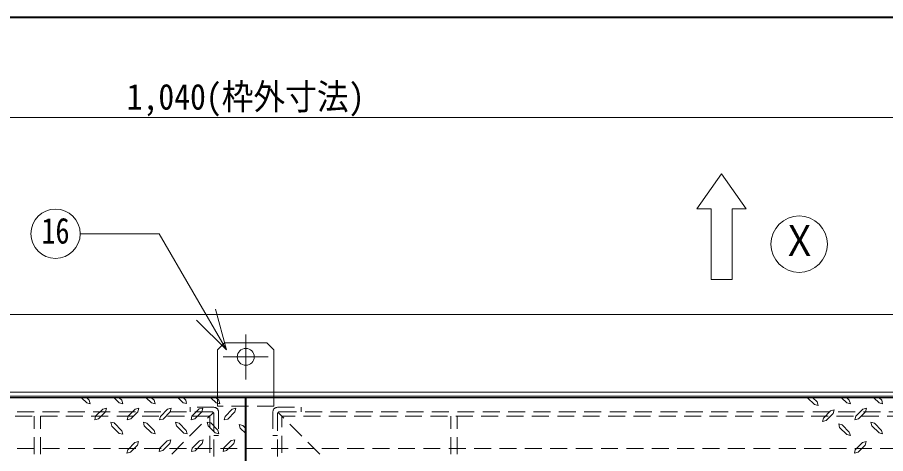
# Model space of a CAD drawing. Units: millimetres at full size, sheet at 1:10; details may follow other scales. Extents: x -2126 to 1924, y -1326 to 1484.
# Drawn here: x -1428 to -812, y 1174 to 1484 of the extents above; entities that cross this region are included whole.
import ezdxf
from ezdxf.enums import TextEntityAlignment as Align

# ---------------------------------------------------------------- set-up
doc = ezdxf.new("R2010")
doc.units = ezdxf.units.MM
doc.header["$LTSCALE"] = 10
doc.linetypes.add('CHAIN1', pattern=[8, 5, -1, 1, -1])
doc.linetypes.add('DASHED1', pattern=[1.8, 1.2, -0.6])
doc.layers.add('0-0_ﾚｲﾔ1', color=4, linetype='Continuous', lineweight=9)
doc.styles.add('ＭＳ ゴシック', font='')
doc.styles.get('ＭＳ ゴシック').set_extended_font_data('MS Gothic')

msp = doc.modelspace()

# ---------------------------------------------------------------- linework, layer by layer
at = {"layer": '0-0_ﾚｲﾔ1', "color": 1, "lineweight": 40}
for p, q in [((1923.78, 1484.05), (-2126.22, 1484.05)), ((-1266.22, 923.05), (-1266.22, 1214.05))]:
    msp.add_line(p, q, dxfattribs=at)
at = {"layer": '0-0_ﾚｲﾔ1'}
for p, q in [((-746.22, 1413.05), (-1786.22, 1413.05)), ((-1281.22, 1253.05), (-1286.22, 1248.05)), ((-1281.22, 1253.05), (-1251.22, 1253.05)), ((-1246.22, 1248.05), (-1251.22, 1253.05)), ((-1286.22, 1248.05), (-1286.22, 1218.05)), ((-1246.22, 1248.05), (-1246.22, 1218.05)), ((-1382.61, 1214.05), (-1379, 1210.43)), ((-1378.92, 1214.05), (-1377.15, 1212.28)), ((-1359.63, 1214.05), (-1356.01, 1210.43)), ((-1355.93, 1214.05), (-1354.17, 1212.28)), ((-1336.73, 1214.05), (-1333.11, 1210.43)), ((-1332.95, 1214.05), (-1331.18, 1212.28)), ((-1314.09, 1214.05), (-1310.69, 1210.51)), ((-1310.45, 1214.05), (-1308.76, 1212.36)), ((-1290.85, 1214.05), (-1287.23, 1210.43)), ((-1287.15, 1214.05), (-1285.38, 1212.28)), ((-867.77, 1214.05), (-862.92, 1209.3)), ((-843.63, 1214.05), (-840.01, 1210.43)), ((-839.93, 1214.05), (-838.17, 1212.28)), ((-820.73, 1214.05), (-817.11, 1210.43)), ((-816.95, 1214.05), (-815.18, 1212.28)), ((-1376.43, 1209.79), (-1379, 1210.43)), ((-1377.15, 1212.28), (-1376.43, 1209.79)), ((-1353.44, 1209.79), (-1356.01, 1210.43)), ((-1354.17, 1212.28), (-1353.44, 1209.79)), ((-1330.54, 1209.71), (-1333.11, 1210.43)), ((-1331.18, 1212.28), (-1330.54, 1209.71)), ((-1308.12, 1209.87), (-1310.69, 1210.51)), ((-1308.76, 1212.36), (-1308.12, 1209.87)), ((-1284.66, 1209.71), (-1287.23, 1210.43)), ((-1285.38, 1212.28), (-1284.66, 1209.71)), ((-837.44, 1209.79), (-840.01, 1210.43)), ((-838.17, 1212.28), (-837.44, 1209.79)), ((-814.54, 1209.71), (-817.11, 1210.43)), ((-815.18, 1212.28), (-814.54, 1209.71)), ((-1372.65, 1200.87), (-1373.29, 1198.38)), ((-1370.72, 1199.02), (-1365.66, 1204.08)), ((-1349.67, 1200.87), (-1350.31, 1198.38)), ((-1347.74, 1199.02), (-1342.68, 1204.08)), ((-1326.76, 1200.79), (-1327.41, 1198.3)), ((-1324.84, 1198.94), (-1319.77, 1204)), ((-1304.35, 1200.95), (-1304.99, 1198.46)), ((-1302.42, 1199.1), (-1297.35, 1204.16)), ((-1280.88, 1200.79), (-1281.52, 1198.3)), ((-1278.95, 1198.94), (-1273.89, 1204)), ((-854.64, 1197.81), (-849.58, 1202.88)), ((-833.67, 1200.87), (-834.31, 1198.38)), ((-831.74, 1199.02), (-826.68, 1204.08)), ((-1370.72, 1199.02), (-1373.29, 1198.38)), ((-1359.59, 1196.12), (-1361.8, 1196.69)), ((-1361.09, 1193.83), (-1361.8, 1196.69)), ((-1359.59, 1196.12), (-1354.17, 1190.61)), ((-1359.23, 1195.75), (-1359.47, 1195.81)), ((-1347.74, 1199.02), (-1350.31, 1198.38)), ((-1338.18, 1194.12), (-1338.82, 1196.69)), ((-1336.33, 1196.05), (-1338.82, 1196.69)), ((-1336.33, 1196.05), (-1331.26, 1190.9)), ((-1324.84, 1198.94), (-1327.41, 1198.3)), ((-1315.27, 1194.04), (-1315.92, 1196.61)), ((-1313.43, 1195.97), (-1315.92, 1196.61)), ((-1313.43, 1195.97), (-1308.36, 1190.82)), ((-1302.42, 1199.1), (-1304.99, 1198.46)), ((-1292.85, 1194.2), (-1293.5, 1196.77)), ((-1291.01, 1196.13), (-1293.5, 1196.77)), ((-1291.01, 1196.13), (-1285.94, 1190.98)), ((-1278.95, 1198.94), (-1281.52, 1198.3)), ((-1268.26, 1194.44), (-1270.84, 1195.08)), ((-1270.11, 1192.51), (-1270.84, 1195.08)), ((-856.57, 1199.66), (-857.21, 1197.17)), ((-854.64, 1197.81), (-857.21, 1197.17)), ((-845.08, 1192.91), (-845.72, 1195.48)), ((-843.23, 1194.84), (-845.72, 1195.48)), ((-843.23, 1194.84), (-838.17, 1189.7)), ((-831.74, 1199.02), (-834.31, 1198.38)), ((-822.18, 1194.12), (-822.82, 1196.69)), ((-820.33, 1196.05), (-822.82, 1196.69)), ((-820.33, 1196.05), (-815.26, 1190.9)), ((-1361.09, 1193.83), (-1356.01, 1188.76)), ((-1353.44, 1188.12), (-1356.01, 1188.76)), ((-1354.17, 1190.61), (-1353.44, 1188.12)), ((-1338.18, 1194.12), (-1333.11, 1189.05)), ((-1330.54, 1188.41), (-1333.11, 1189.05)), ((-1331.26, 1190.9), (-1330.54, 1188.41)), ((-1315.27, 1194.04), (-1310.21, 1188.97)), ((-1307.64, 1188.33), (-1310.21, 1188.97)), ((-1308.36, 1190.82), (-1307.64, 1188.33)), ((-1292.85, 1194.2), (-1287.79, 1189.14)), ((-1285.22, 1188.49), (-1287.79, 1189.14)), ((-1285.94, 1190.98), (-1285.22, 1188.49)), ((-1270.11, 1192.51), (-1266.22, 1188.61)), ((-1268.26, 1194.44), (-1266.22, 1192.1)), ((-845.08, 1192.91), (-840.01, 1187.85)), ((-838.17, 1189.7), (-837.44, 1187.21)), ((-822.18, 1194.12), (-817.11, 1189.05)), ((-814.54, 1188.41), (-817.11, 1189.05)), ((-815.26, 1190.9), (-814.54, 1188.41)), ((-837.44, 1187.21), (-840.01, 1187.85)), ((-1349.91, 1177.16), (-1350.55, 1174.67)), ((-1347.98, 1175.31), (-1342.92, 1180.38)), ((-1327.01, 1178.37), (-1327.65, 1175.88)), ((-1325.08, 1176.52), (-1327.65, 1175.88)), ((-1325.08, 1176.52), (-1320.01, 1181.58)), ((-1304.1, 1178.29), (-1304.75, 1175.8)), ((-1302.18, 1176.44), (-1304.75, 1175.8)), ((-1302.18, 1176.44), (-1297.11, 1181.5)), ((-1281.68, 1178.45), (-1282.33, 1175.96)), ((-1279.76, 1176.6), (-1282.33, 1175.96)), ((-1279.76, 1176.6), (-1274.69, 1181.66)), ((-833.91, 1177.16), (-834.55, 1174.67)), ((-831.98, 1175.31), (-826.92, 1180.38)), ((-1347.98, 1175.31), (-1350.55, 1174.67)), ((-831.98, 1175.31), (-834.55, 1174.67))]:
    msp.add_line(p, q, dxfattribs=at)
at = {"layer": '0-0_ﾚｲﾔ1', "color": 7, "lineweight": 18}
for p, q in [((-928.72, 1373.05), (-946.22, 1348.05)), ((-928.72, 1373.05), (-911.22, 1348.05)), ((-921.22, 1298.05), (-921.22, 1348.05)), ((-911.22, 1348.05), (-921.22, 1348.05)), ((-1327.53, 1330.46), (-1383.6, 1330.46)), ((-1279.92, 1247.99), (-1327.53, 1330.46)), ((-921.22, 1298.05), (-936.22, 1298.05)), ((-1279.92, 1247.99), (-1287.68, 1276.97)), ((-1279.92, 1247.99), (-1301.13, 1269.2)), ((-746.22, 1218.05), (-1786.22, 1218.05)), ((-749.22, 1215.05), (-1783.22, 1215.05))]:
    msp.add_line(p, q, dxfattribs=at)
at = {"layer": '0-0_ﾚｲﾔ1', "linetype": 'CHAIN1'}
for p, q in [((-1266.22, 1259.05), (-1266.22, 1227.05)), ((-1282.22, 1243.05), (-1250.22, 1243.05))]:
    msp.add_line(p, q, dxfattribs=at)
at = {"layer": '0-0_ﾚｲﾔ1', "color": 5, "lineweight": 25}
msp.add_line((-750.22, 1214.05), (-1782.22, 1214.05), dxfattribs=at)
at = {"layer": '0-0_ﾚｲﾔ1', "linetype": 'DASHED1'}
for p, q in [((-1286.22, 1218.05), (-1286.22, 1208.05)), ((-1246.22, 1218.05), (-1246.22, 1208.05)), ((-1305.52, 1207.25), (-1305.52, 1204.05)), ((-1288.72, 1207.25), (-1305.52, 1207.25)), ((-1246.22, 1208.05), (-1286.22, 1208.05)), ((-1243.72, 1207.25), (-1226.92, 1207.25)), ((-1226.92, 1207.25), (-1226.92, 1204.05)), ((-1291.72, 1201.05), (-1769.22, 1201.05)), ((-1416.22, 1174.05), (-1416.22, 1201.05)), ((-1411.72, 1174.05), (-1411.72, 1201.05)), ((-1291.72, 923.05), (-1291.72, 1201.05)), ((-1285.52, 1204.05), (-1285.52, 1187.25)), ((-1246.92, 1204.05), (-1246.92, 1187.25)), ((-763.22, 1201.05), (-1240.72, 1201.05)), ((-1240.72, 923.05), (-1240.72, 1201.05)), ((-1120.72, 1174.05), (-1120.72, 1201.05)), ((-1116.22, 1174.05), (-1116.22, 1201.05)), ((-1288.72, 1187.25), (-1285.52, 1187.25)), ((-1243.72, 1187.25), (-1246.92, 1187.25)), ((-786.22, 1178.05), (-1746.22, 1178.05))]:
    msp.add_line(p, q, dxfattribs=at)
at = {"layer": '0-0_ﾚｲﾔ1', "color": 7, "linetype": 'DASHED1', "lineweight": 18}
for p, q in [((-1290.32, 1204.05), (-1770.62, 1204.05)), ((-1318.72, 1174.05), (-1289.18, 1203.58)), ((-1288.72, 1202.45), (-1288.72, 923.05)), ((-1243.72, 1202.45), (-1243.72, 923.05)), ((-1213.72, 1174.05), (-1243.25, 1203.58)), ((-1242.12, 1204.05), (-761.82, 1204.05))]:
    msp.add_line(p, q, dxfattribs=at)
at = {"layer": '0-0_ﾚｲﾔ1', "color": 7, "lineweight": 18}
msp.add_lwpolyline([(-936.22, 1298.05), (-936.22, 1348.05), (-946.22, 1348.05)], dxfattribs=at)
at = {"layer": '0-0_ﾚｲﾔ1'}
for points in [[(-691.22, 1223.05), (-741.22, 1273.05), (-1791.22, 1273.05)], [(-863.96, 1214.05), (-861.07, 1211.15), (-860.35, 1208.58), (-862.92, 1209.3)], [(-1372.65, 1200.87), (-1367.51, 1206.01), (-1365.01, 1206.65), (-1365.66, 1204.08)], [(-1349.67, 1200.87), (-1344.52, 1206.01), (-1342.03, 1206.65), (-1342.68, 1204.08)], [(-1326.76, 1200.79), (-1321.62, 1205.93), (-1319.13, 1206.57), (-1319.77, 1204)], [(-1304.35, 1200.95), (-1299.2, 1206.09), (-1296.71, 1206.73), (-1297.35, 1204.16)], [(-1280.88, 1200.79), (-1275.74, 1205.93), (-1273.25, 1206.57), (-1273.89, 1204)], [(-856.57, 1199.66), (-851.43, 1204.8), (-848.93, 1205.45), (-849.58, 1202.88)], [(-833.67, 1200.87), (-828.52, 1206.01), (-826.03, 1206.65), (-826.68, 1204.08)], [(-1349.91, 1177.16), (-1344.76, 1182.3), (-1342.27, 1182.95), (-1342.92, 1180.38)], [(-1327.01, 1178.37), (-1321.86, 1183.51), (-1319.37, 1184.15), (-1320.01, 1181.58)], [(-1304.1, 1178.29), (-1298.96, 1183.43), (-1296.47, 1184.07), (-1297.11, 1181.5)], [(-1281.68, 1178.45), (-1276.54, 1183.59), (-1274.05, 1184.23), (-1274.69, 1181.66)], [(-833.91, 1177.16), (-828.76, 1182.3), (-826.27, 1182.95), (-826.92, 1180.38)]]:
    msp.add_lwpolyline(points, dxfattribs=at)
at = {"layer": '0-0_ﾚｲﾔ1', "color": 7, "lineweight": 18}
for centre, radius in [((-1401.1, 1330.46), 17.5), ((-873.72, 1323.05), 20)]:
    msp.add_circle(centre, radius, dxfattribs=at)
at = {"layer": '0-0_ﾚｲﾔ1'}
msp.add_circle((-1266.22, 1243.05), 6, dxfattribs=at)
at = {"layer": '0-0_ﾚｲﾔ1', "linetype": 'DASHED1'}
for centre, start, end in [((-1288.72, 1204.05), 0, 90), ((-1243.72, 1204.05), 90, 180)]:
    msp.add_arc(centre, 3.2, start, end, dxfattribs=at)
at = {"layer": '0-0_ﾚｲﾔ1', "color": 7, "linetype": 'DASHED1', "lineweight": 18}
for centre, start, end in [((-1290.32, 1202.45), 0, 90), ((-1242.12, 1202.45), 90, 180)]:
    msp.add_arc(centre, 1.6, start, end, dxfattribs=at)

# ---------------------------------------------------------------- texts
at = {"layer": '0-0_ﾚｲﾔ1', "color": 7, "style": 'ＭＳ ゴシック'}
for s, height, width, p in [('1,040(枠外寸法)', 18.33, 0.9, (-1350.59, 1413.05)), ('16', 18.33, 0.8, (-1411.1, 1317.96)), ('Ｘ', 21.99, 0.85, (-886.22, 1308.05))]:
    msp.add_text(s, height=height, dxfattribs=dict(at, width=width)).set_placement(p, align=Align.BOTTOM_LEFT)

doc.saveas('drawing.dxf')
